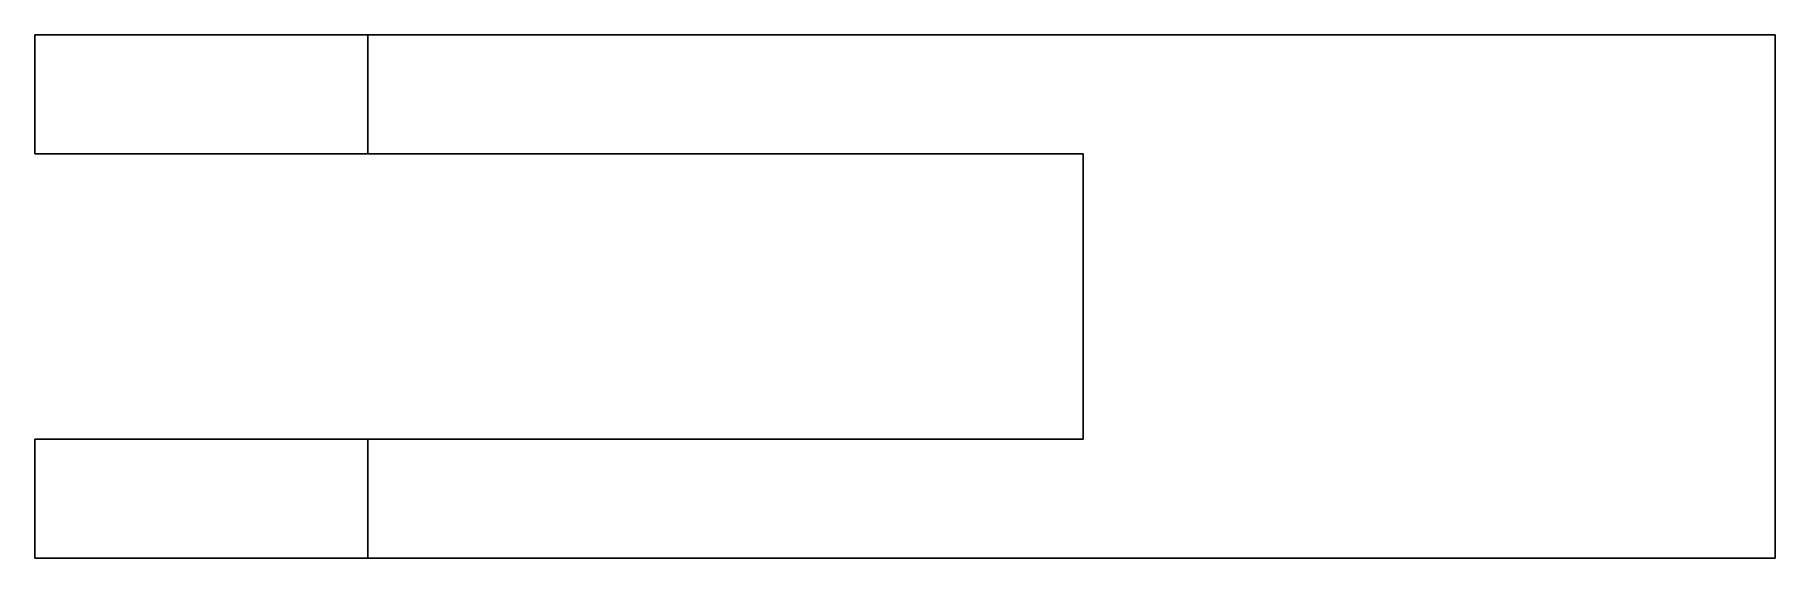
# Model space of a CAD drawing. Header units: metres. Extents: x -24.1 to 49.1, y -22 to 0.
import ezdxf

# ---------------------------------------------------------------- set-up
doc = ezdxf.new("R2010")
doc.units = ezdxf.units.M

msp = doc.modelspace()

# ---------------------------------------------------------------- linework, layer by layer
for points in [[(-24.1, -5), (-24.1, -4.9), (-24.1, -4.8), (-24.1, -4.7), (-24.1, -4.6), (-24.1, -4.5), (-24.1, -4.4), (-24.1, -4.3), (-24.1, -4.2), (-24.1, -4.1), (-24.1, -4), (-24.1, -3.9), (-24.1, -3.8), (-24.1, -3.7), (-24.1, -3.6), (-24.1, -3.5), (-24.1, -3.4), (-24.1, -3.3), (-24.1, -3.2), (-24.1, -3.1), (-24.1, -3), (-24.1, -2.9), (-24.1, -2.8), (-24.1, -2.7), (-24.1, -2.6), (-24.1, -2.5), (-24.1, -2.4), (-24.1, -2.3), (-24.1, -2.2), (-24.1, -2.1), (-24.1, -2), (-24.1, -1.9), (-24.1, -1.8), (-24.1, -1.7), (-24.1, -1.6), (-24.1, -1.5), (-24.1, -1.4), (-24.1, -1.3), (-24.1, -1.2), (-24.1, -1.1), (-24.1, -1), (-24.1, -0.9), (-24.1, -0.8), (-24.1, -0.7), (-24.1, -0.6), (-24.1, -0.5), (-24.1, -0.4), (-24.1, -0.3), (-24.1, -0.2), (-24.1, -0.1), (-24.1, 0)], [(-10.1, 0), (-10.149, 0), (-10.198, 0), (-10.247, 0), (-10.338, 0), (-10.483, 0), (-10.628, 0), (-10.773, 0), (-10.993, 0), (-11.227, 0), (-11.46, 0), (-11.716, 0), (-12.026, 0), (-12.337, 0), (-12.647, 0), (-13.001, 0), (-13.373, 0), (-13.744, 0), (-14.122, 0), (-14.536, 0), (-14.951, 0), (-15.365, 0), (-15.792, 0), (-16.228, 0), (-16.664, 0), (-17.1, 0), (-17.536, 0), (-17.972, 0), (-18.408, 0), (-18.835, 0), (-19.249, 0), (-19.664, 0), (-20.078, 0), (-20.456, 0), (-20.827, 0), (-21.199, 0), (-21.553, 0), (-21.863, 0), (-22.174, 0), (-22.484, 0), (-22.74, 0), (-22.973, 0), (-23.207, 0), (-23.427, 0), (-23.572, 0), (-23.717, 0), (-23.862, 0), (-23.953, 0), (-24.002, 0), (-24.051, 0), (-24.1, 0)], [(-10.1, -5), (-10.1, -4.9), (-10.1, -4.8), (-10.1, -4.7), (-10.1, -4.6), (-10.1, -4.5), (-10.1, -4.4), (-10.1, -4.3), (-10.1, -4.2), (-10.1, -4.1), (-10.1, -4), (-10.1, -3.9), (-10.1, -3.8), (-10.1, -3.7), (-10.1, -3.6), (-10.1, -3.5), (-10.1, -3.4), (-10.1, -3.3), (-10.1, -3.2), (-10.1, -3.1), (-10.1, -3), (-10.1, -2.9), (-10.1, -2.8), (-10.1, -2.7), (-10.1, -2.6), (-10.1, -2.5), (-10.1, -2.4), (-10.1, -2.3), (-10.1, -2.2), (-10.1, -2.1), (-10.1, -2), (-10.1, -1.9), (-10.1, -1.8), (-10.1, -1.7), (-10.1, -1.6), (-10.1, -1.5), (-10.1, -1.4), (-10.1, -1.3), (-10.1, -1.2), (-10.1, -1.1), (-10.1, -1), (-10.1, -0.9), (-10.1, -0.8), (-10.1, -0.7), (-10.1, -0.6), (-10.1, -0.5), (-10.1, -0.4), (-10.1, -0.3), (-10.1, -0.2), (-10.1, -0.1), (-10.1, 0)], [(49.1, 0), (47.916, 0), (46.732, 0), (45.548, 0), (44.364, 0), (43.18, 0), (41.996, 0), (40.812, 0), (39.628, 0), (38.444, 0), (37.26, 0), (36.076, 0), (34.892, 0), (33.708, 0), (32.524, 0), (31.34, 0), (30.156, 0), (28.972, 0), (27.788, 0), (26.604, 0), (25.42, 0), (24.236, 0), (23.052, 0), (21.868, 0), (20.684, 0), (19.5, 0), (18.316, 0), (17.132, 0), (15.948, 0), (14.764, 0), (13.58, 0), (12.396, 0), (11.212, 0), (10.028, 0), (8.844, 0), (7.66, 0), (6.476, 0), (5.292, 0), (4.108, 0), (2.924, 0), (1.74, 0), (0.556, 0), (-0.628, 0), (-1.812, 0), (-2.996, 0), (-4.18, 0), (-5.364, 0), (-6.548, 0), (-7.732, 0), (-8.916, 0), (-10.1, 0)], [(49.1, -22), (49.1, -21.56), (49.1, -21.12), (49.1, -20.68), (49.1, -20.24), (49.1, -19.8), (49.1, -19.36), (49.1, -18.92), (49.1, -18.48), (49.1, -18.04), (49.1, -17.6), (49.1, -17.16), (49.1, -16.72), (49.1, -16.28), (49.1, -15.84), (49.1, -15.4), (49.1, -14.96), (49.1, -14.52), (49.1, -14.08), (49.1, -13.64), (49.1, -13.2), (49.1, -12.76), (49.1, -12.32), (49.1, -11.88), (49.1, -11.44), (49.1, -11), (49.1, -10.56), (49.1, -10.12), (49.1, -9.68), (49.1, -9.24), (49.1, -8.8), (49.1, -8.36), (49.1, -7.92), (49.1, -7.48), (49.1, -7.04), (49.1, -6.6), (49.1, -6.16), (49.1, -5.72), (49.1, -5.28), (49.1, -4.84), (49.1, -4.4), (49.1, -3.96), (49.1, -3.52), (49.1, -3.08), (49.1, -2.64), (49.1, -2.2), (49.1, -1.76), (49.1, -1.32), (49.1, -0.88), (49.1, -0.44), (49.1, 0)], [(-24.1, -5), (-24.051, -5), (-24.002, -5), (-23.953, -5), (-23.862, -5), (-23.717, -5), (-23.572, -5), (-23.427, -5), (-23.207, -5), (-22.973, -5), (-22.74, -5), (-22.484, -5), (-22.174, -5), (-21.863, -5), (-21.553, -5), (-21.199, -5), (-20.827, -5), (-20.456, -5), (-20.078, -5), (-19.664, -5), (-19.249, -5), (-18.835, -5), (-18.408, -5), (-17.972, -5), (-17.536, -5), (-17.1, -5), (-16.664, -5), (-16.228, -5), (-15.792, -5), (-15.365, -5), (-14.951, -5), (-14.536, -5), (-14.122, -5), (-13.744, -5), (-13.373, -5), (-13.001, -5), (-12.647, -5), (-12.337, -5), (-12.026, -5), (-11.716, -5), (-11.46, -5), (-11.227, -5), (-10.993, -5), (-10.773, -5), (-10.628, -5), (-10.483, -5), (-10.338, -5), (-10.247, -5), (-10.198, -5), (-10.149, -5), (-10.1, -5)], [(-10.1, -5), (-9.498, -5), (-8.896, -5), (-8.294, -5), (-7.692, -5), (-7.09, -5), (-6.488, -5), (-5.886, -5), (-5.284, -5), (-4.682, -5), (-4.08, -5), (-3.478, -5), (-2.876, -5), (-2.274, -5), (-1.672, -5), (-1.07, -5), (-0.468, -5), (0.134, -5), (0.736, -5), (1.338, -5), (1.94, -5), (2.542, -5), (3.144, -5), (3.746, -5), (4.348, -5), (4.95, -5), (5.552, -5), (6.154, -5), (6.756, -5), (7.358, -5), (7.96, -5), (8.562, -5), (9.164, -5), (9.766, -5), (10.368, -5), (10.97, -5), (11.572, -5), (12.174, -5), (12.776, -5), (13.378, -5), (13.98, -5), (14.582, -5), (15.184, -5), (15.786, -5), (16.388, -5), (16.99, -5), (17.592, -5), (18.194, -5), (18.796, -5), (19.398, -5), (20, -5)], [(20, -5), (20, -5.24), (20, -5.48), (20, -5.72), (20, -5.96), (20, -6.2), (20, -6.44), (20, -6.68), (20, -6.92), (20, -7.16), (20, -7.4), (20, -7.64), (20, -7.88), (20, -8.12), (20, -8.36), (20, -8.6), (20, -8.84), (20, -9.08), (20, -9.32), (20, -9.56), (20, -9.8), (20, -10.04), (20, -10.28), (20, -10.52), (20, -10.76), (20, -11), (20, -11.24), (20, -11.48), (20, -11.72), (20, -11.96), (20, -12.2), (20, -12.44), (20, -12.68), (20, -12.92), (20, -13.16), (20, -13.4), (20, -13.64), (20, -13.88), (20, -14.12), (20, -14.36), (20, -14.6), (20, -14.84), (20, -15.08), (20, -15.32), (20, -15.56), (20, -15.8), (20, -16.04), (20, -16.28), (20, -16.52), (20, -16.76), (20, -17)], [(-10.1, -17), (-10.149, -17), (-10.198, -17), (-10.247, -17), (-10.338, -17), (-10.483, -17), (-10.628, -17), (-10.773, -17), (-10.993, -17), (-11.227, -17), (-11.46, -17), (-11.716, -17), (-12.026, -17), (-12.337, -17), (-12.647, -17), (-13.001, -17), (-13.373, -17), (-13.744, -17), (-14.122, -17), (-14.536, -17), (-14.951, -17), (-15.365, -17), (-15.792, -17), (-16.228, -17), (-16.664, -17), (-17.1, -17), (-17.536, -17), (-17.972, -17), (-18.408, -17), (-18.835, -17), (-19.249, -17), (-19.664, -17), (-20.078, -17), (-20.456, -17), (-20.827, -17), (-21.199, -17), (-21.553, -17), (-21.863, -17), (-22.174, -17), (-22.484, -17), (-22.74, -17), (-22.973, -17), (-23.207, -17), (-23.427, -17), (-23.572, -17), (-23.717, -17), (-23.862, -17), (-23.953, -17), (-24.002, -17), (-24.051, -17), (-24.1, -17)], [(-24.1, -22), (-24.1, -21.9), (-24.1, -21.8), (-24.1, -21.7), (-24.1, -21.6), (-24.1, -21.5), (-24.1, -21.4), (-24.1, -21.3), (-24.1, -21.2), (-24.1, -21.1), (-24.1, -21), (-24.1, -20.9), (-24.1, -20.8), (-24.1, -20.7), (-24.1, -20.6), (-24.1, -20.5), (-24.1, -20.4), (-24.1, -20.3), (-24.1, -20.2), (-24.1, -20.1), (-24.1, -20), (-24.1, -19.9), (-24.1, -19.8), (-24.1, -19.7), (-24.1, -19.6), (-24.1, -19.5), (-24.1, -19.4), (-24.1, -19.3), (-24.1, -19.2), (-24.1, -19.1), (-24.1, -19), (-24.1, -18.9), (-24.1, -18.8), (-24.1, -18.7), (-24.1, -18.6), (-24.1, -18.5), (-24.1, -18.4), (-24.1, -18.3), (-24.1, -18.2), (-24.1, -18.1), (-24.1, -18), (-24.1, -17.9), (-24.1, -17.8), (-24.1, -17.7), (-24.1, -17.6), (-24.1, -17.5), (-24.1, -17.4), (-24.1, -17.3), (-24.1, -17.2), (-24.1, -17.1), (-24.1, -17)], [(20, -17), (19.398, -17), (18.796, -17), (18.194, -17), (17.592, -17), (16.99, -17), (16.388, -17), (15.786, -17), (15.184, -17), (14.582, -17), (13.98, -17), (13.378, -17), (12.776, -17), (12.174, -17), (11.572, -17), (10.97, -17), (10.368, -17), (9.766, -17), (9.164, -17), (8.562, -17), (7.96, -17), (7.358, -17), (6.756, -17), (6.154, -17), (5.552, -17), (4.95, -17), (4.348, -17), (3.746, -17), (3.144, -17), (2.542, -17), (1.94, -17), (1.338, -17), (0.736, -17), (0.134, -17), (-0.468, -17), (-1.07, -17), (-1.672, -17), (-2.274, -17), (-2.876, -17), (-3.478, -17), (-4.08, -17), (-4.682, -17), (-5.284, -17), (-5.886, -17), (-6.488, -17), (-7.09, -17), (-7.692, -17), (-8.294, -17), (-8.896, -17), (-9.498, -17), (-10.1, -17)], [(-10.1, -22), (-10.1, -21.9), (-10.1, -21.8), (-10.1, -21.7), (-10.1, -21.6), (-10.1, -21.5), (-10.1, -21.4), (-10.1, -21.3), (-10.1, -21.2), (-10.1, -21.1), (-10.1, -21), (-10.1, -20.9), (-10.1, -20.8), (-10.1, -20.7), (-10.1, -20.6), (-10.1, -20.5), (-10.1, -20.4), (-10.1, -20.3), (-10.1, -20.2), (-10.1, -20.1), (-10.1, -20), (-10.1, -19.9), (-10.1, -19.8), (-10.1, -19.7), (-10.1, -19.6), (-10.1, -19.5), (-10.1, -19.4), (-10.1, -19.3), (-10.1, -19.2), (-10.1, -19.1), (-10.1, -19), (-10.1, -18.9), (-10.1, -18.8), (-10.1, -18.7), (-10.1, -18.6), (-10.1, -18.5), (-10.1, -18.4), (-10.1, -18.3), (-10.1, -18.2), (-10.1, -18.1), (-10.1, -18), (-10.1, -17.9), (-10.1, -17.8), (-10.1, -17.7), (-10.1, -17.6), (-10.1, -17.5), (-10.1, -17.4), (-10.1, -17.3), (-10.1, -17.2), (-10.1, -17.1), (-10.1, -17)], [(-10.1, -22), (-10.149, -22), (-10.198, -22), (-10.247, -22), (-10.338, -22), (-10.483, -22), (-10.628, -22), (-10.773, -22), (-10.993, -22), (-11.227, -22), (-11.46, -22), (-11.716, -22), (-12.026, -22), (-12.337, -22), (-12.647, -22), (-13.001, -22), (-13.373, -22), (-13.744, -22), (-14.122, -22), (-14.536, -22), (-14.951, -22), (-15.365, -22), (-15.792, -22), (-16.228, -22), (-16.664, -22), (-17.1, -22), (-17.536, -22), (-17.972, -22), (-18.408, -22), (-18.835, -22), (-19.249, -22), (-19.664, -22), (-20.078, -22), (-20.456, -22), (-20.827, -22), (-21.199, -22), (-21.553, -22), (-21.863, -22), (-22.174, -22), (-22.484, -22), (-22.74, -22), (-22.973, -22), (-23.207, -22), (-23.427, -22), (-23.572, -22), (-23.717, -22), (-23.862, -22), (-23.953, -22), (-24.002, -22), (-24.051, -22), (-24.1, -22)], [(49.1, -22), (47.916, -22), (46.732, -22), (45.548, -22), (44.364, -22), (43.18, -22), (41.996, -22), (40.812, -22), (39.628, -22), (38.444, -22), (37.26, -22), (36.076, -22), (34.892, -22), (33.708, -22), (32.524, -22), (31.34, -22), (30.156, -22), (28.972, -22), (27.788, -22), (26.604, -22), (25.42, -22), (24.236, -22), (23.052, -22), (21.868, -22), (20.684, -22), (19.5, -22), (18.316, -22), (17.132, -22), (15.948, -22), (14.764, -22), (13.58, -22), (12.396, -22), (11.212, -22), (10.028, -22), (8.844, -22), (7.66, -22), (6.476, -22), (5.292, -22), (4.108, -22), (2.924, -22), (1.74, -22), (0.556, -22), (-0.628, -22), (-1.812, -22), (-2.996, -22), (-4.18, -22), (-5.364, -22), (-6.548, -22), (-7.732, -22), (-8.916, -22), (-10.1, -22)]]:
    msp.add_lwpolyline(points)

doc.saveas('drawing.dxf')
